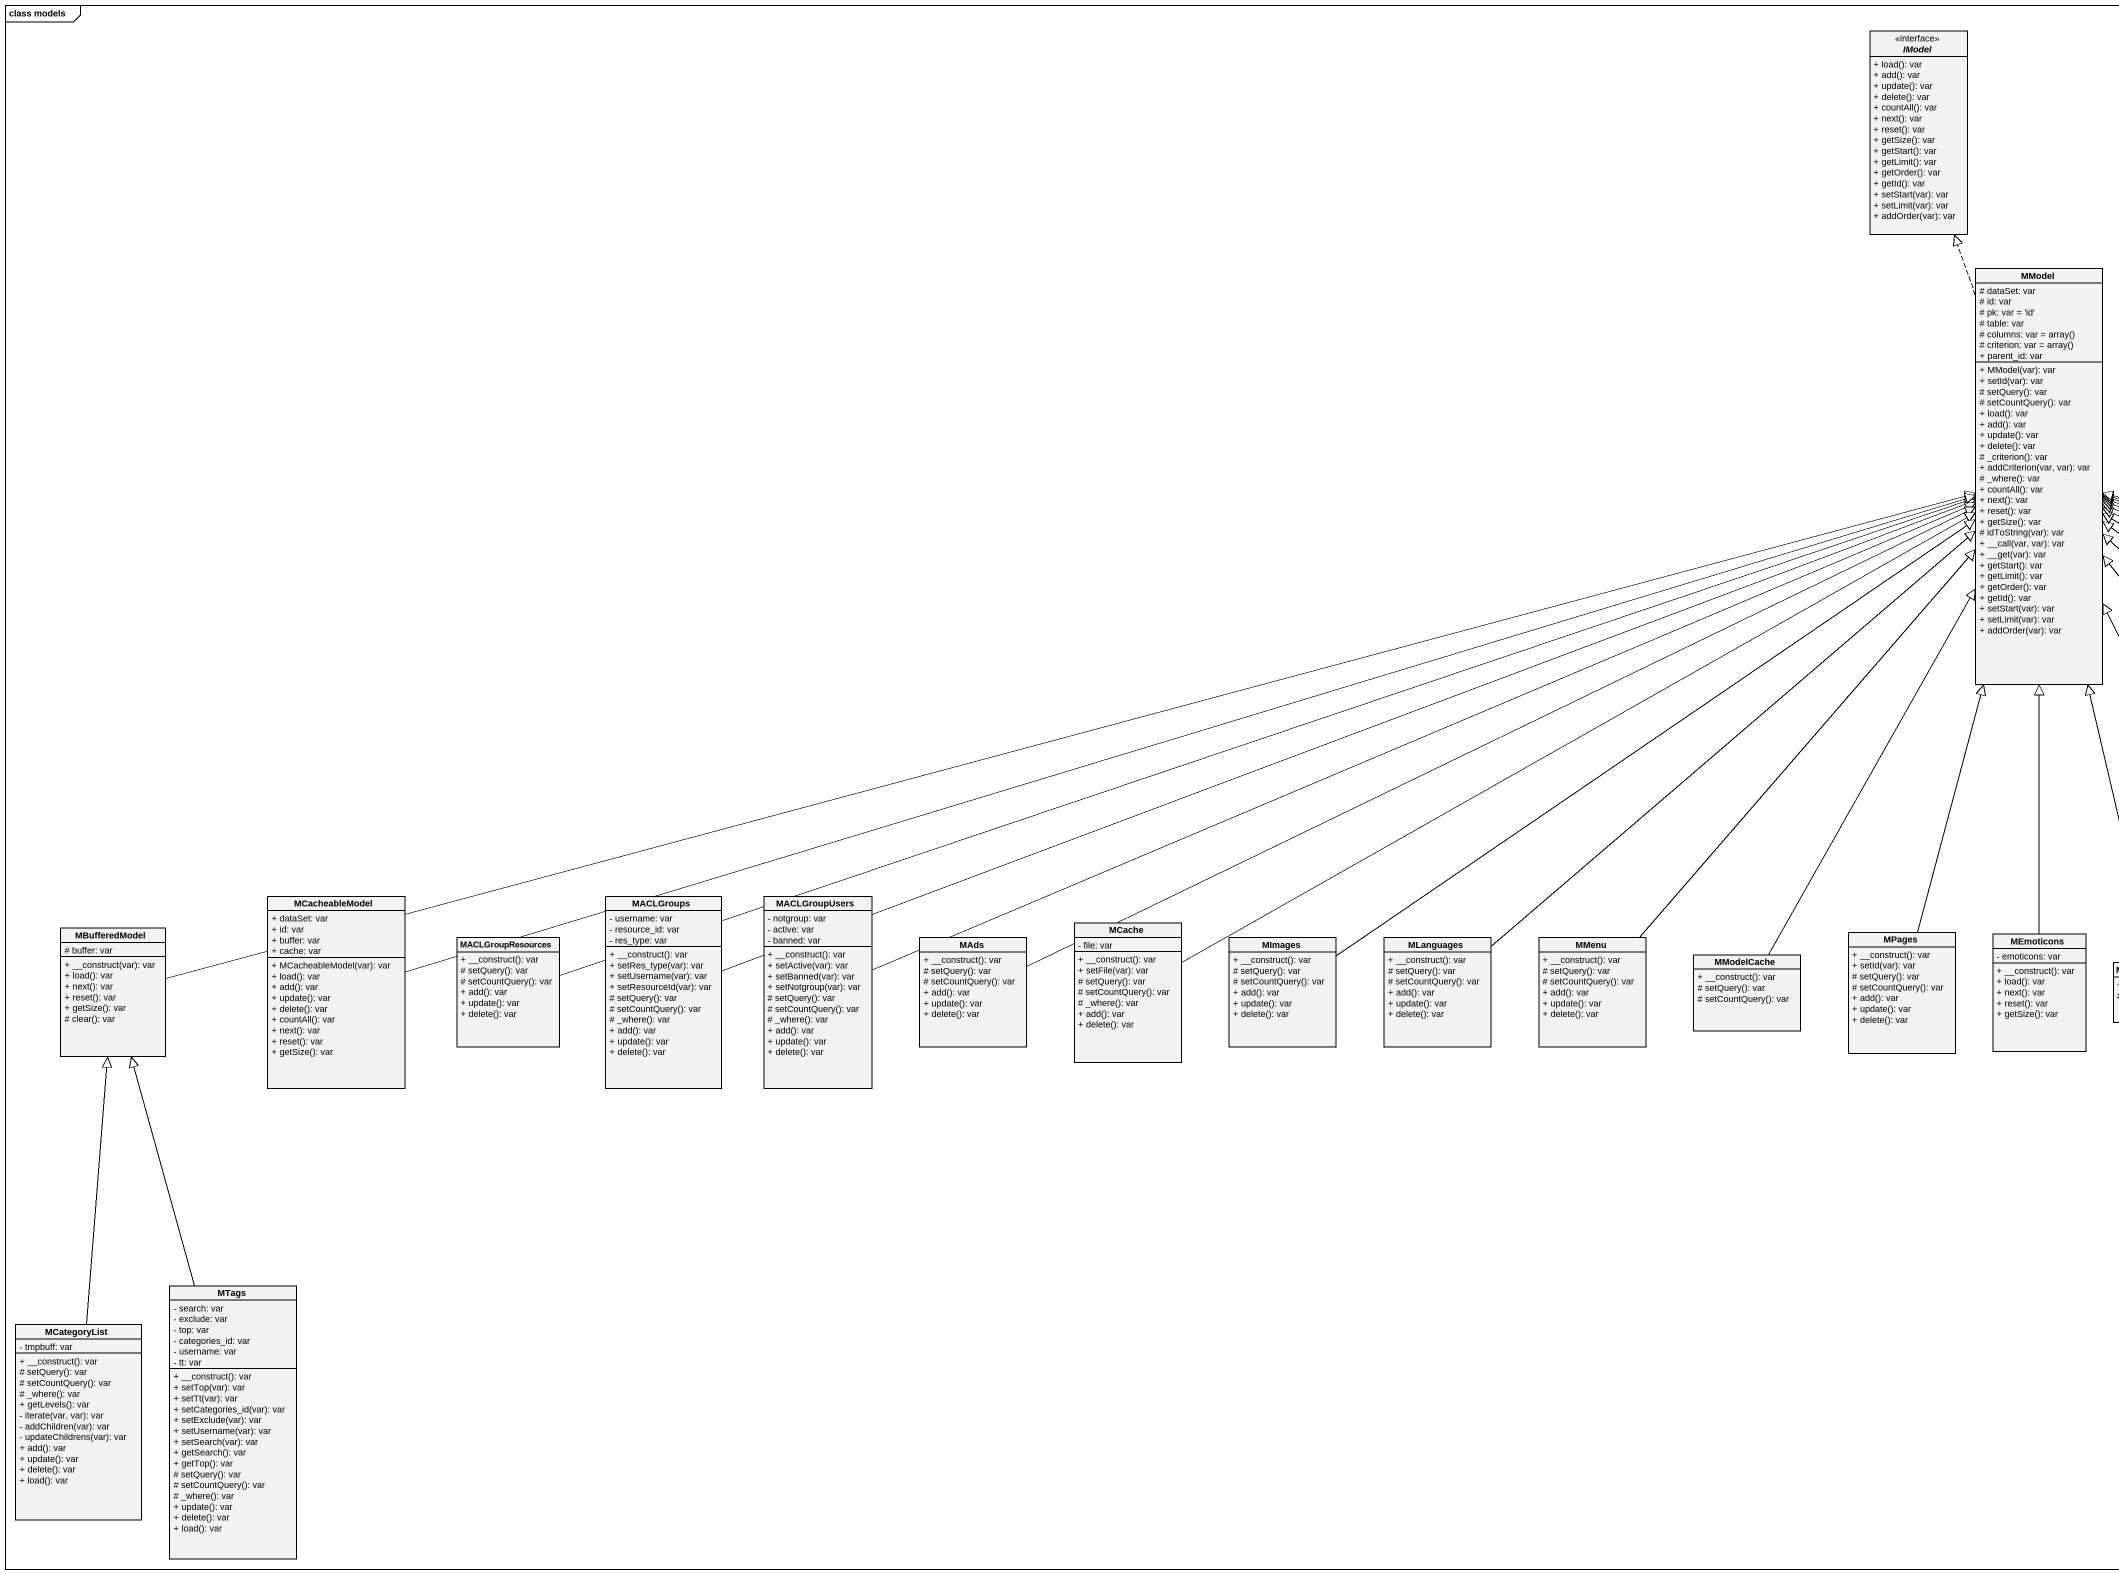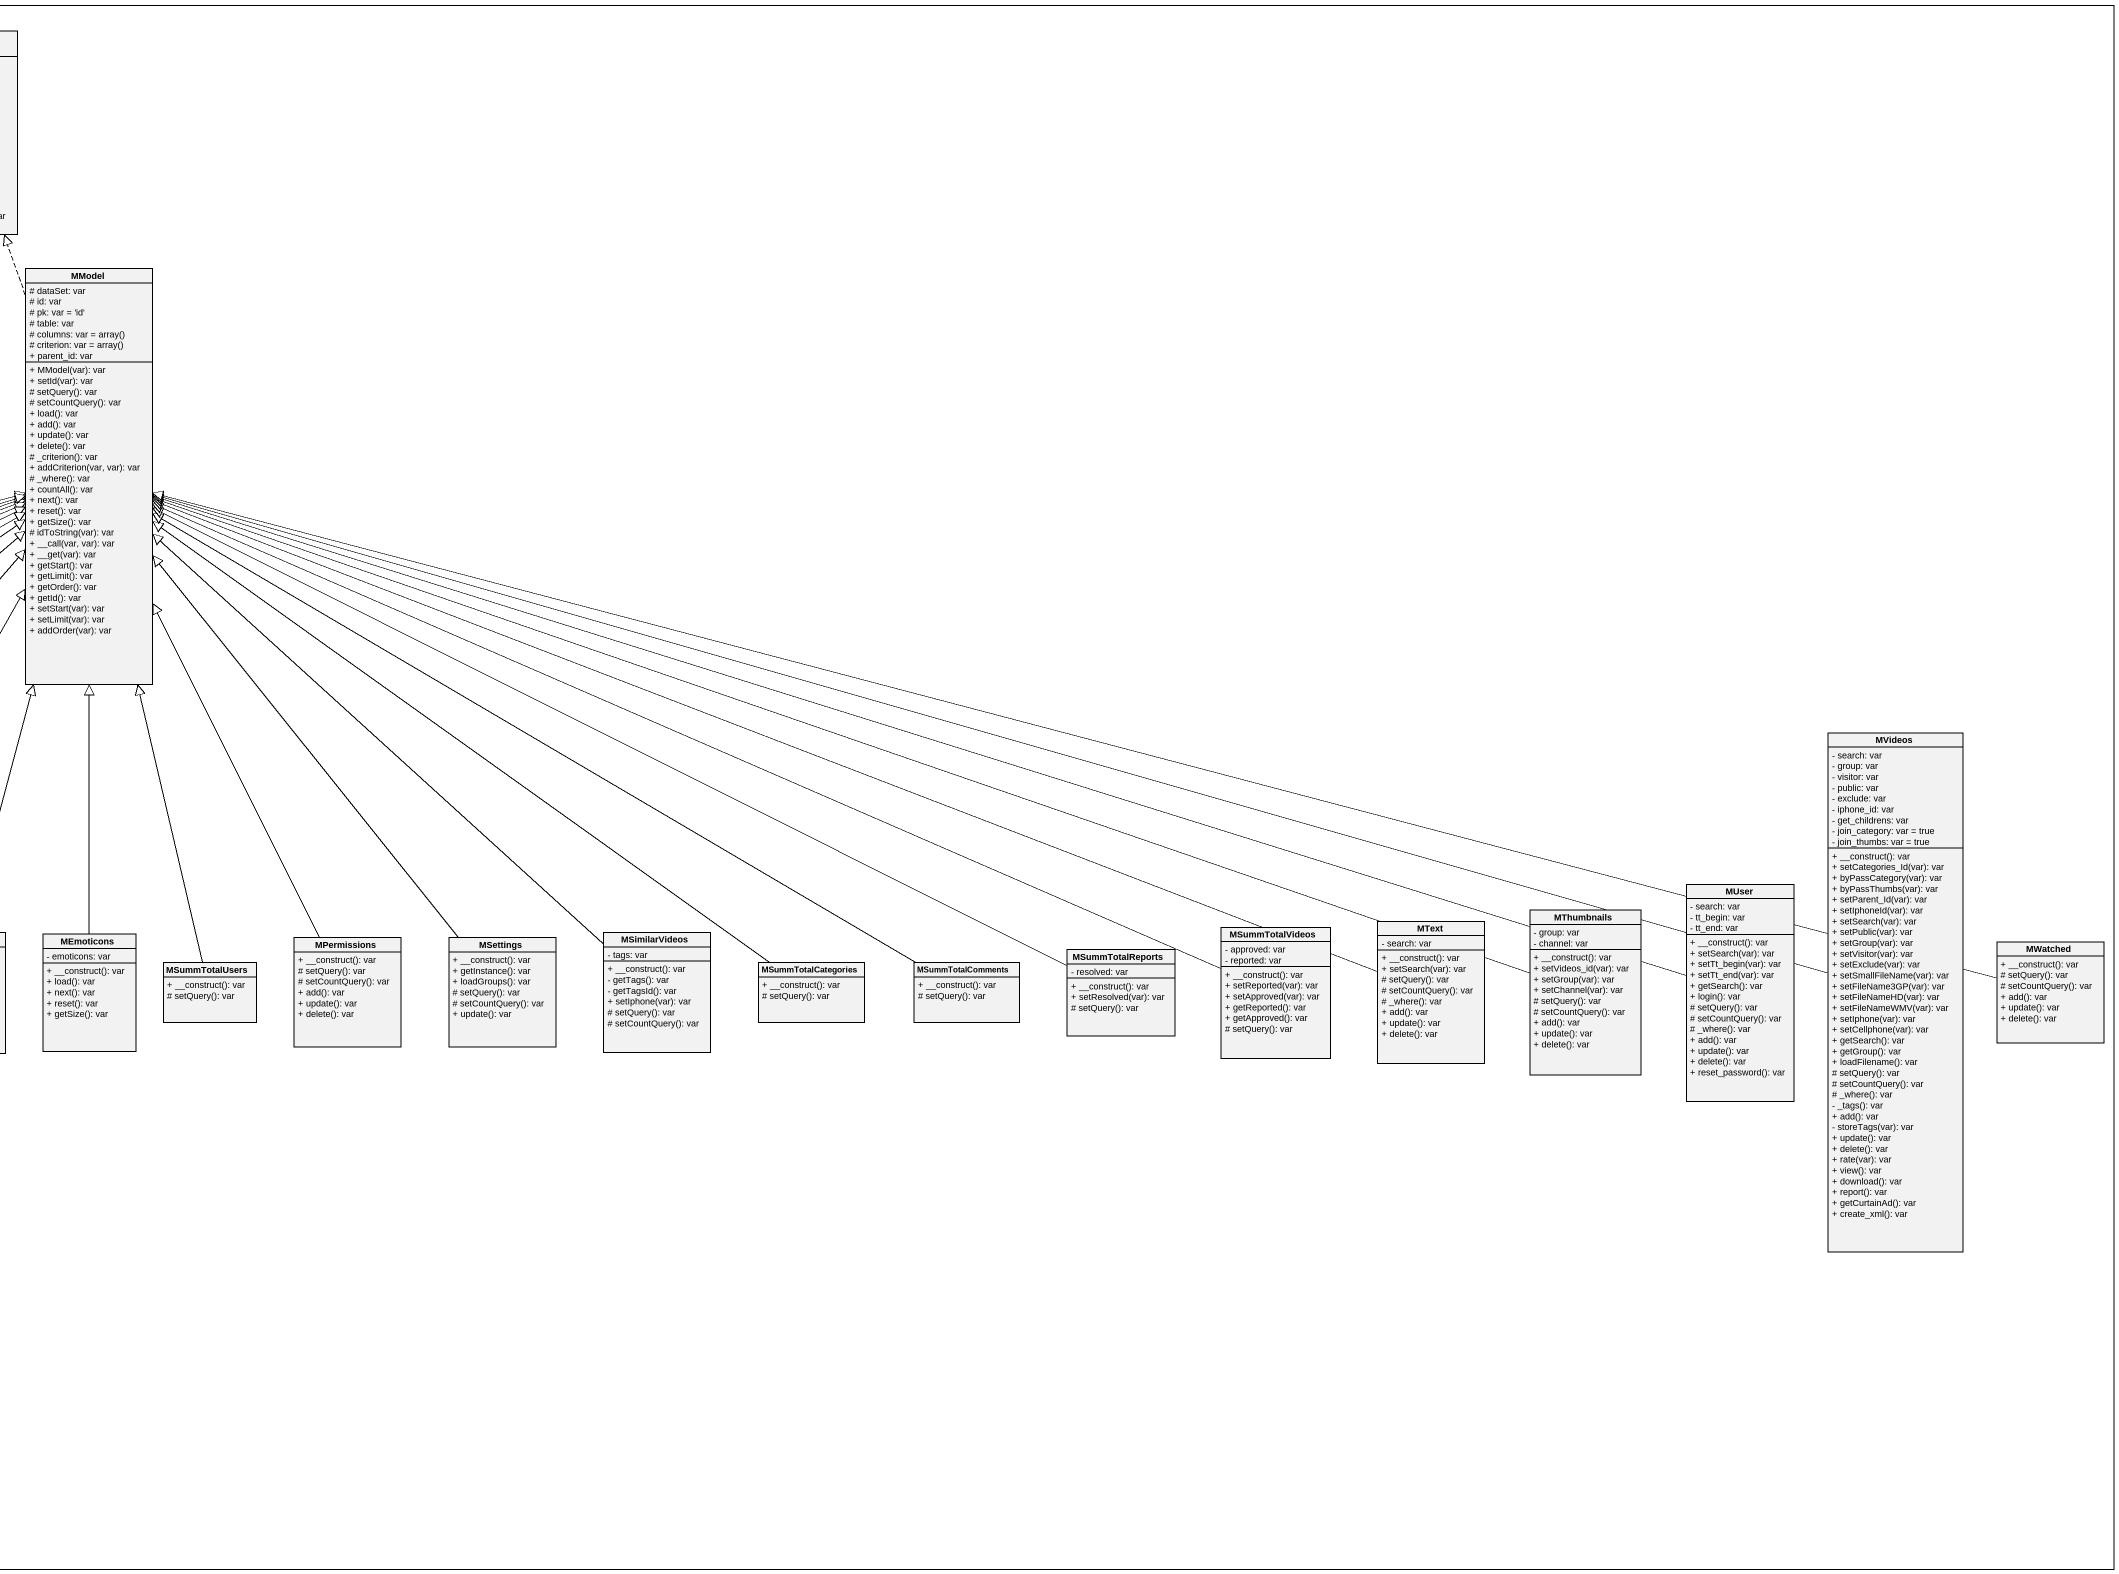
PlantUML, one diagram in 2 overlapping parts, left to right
@startuml
mainframe class models
hide circle
hide empty members
skinparam classAttributeIconSize 0
interface IModel <<interface>> {
  + load(): var
  + add(): var
  + update(): var
  + delete(): var
  + countAll(): var
  + next(): var
  + reset(): var
  + getSize(): var
  + getStart(): var
  + getLimit(): var
  + getOrder(): var
  + getId(): var
  + setStart(var): var
  + setLimit(var): var
  + addOrder(var): var
}
class MModel {
  # dataSet: var
  # id: var
  # pk: var = 'id'
  # table: var
  {field} # columns: var = array()
  {field} # criterion: var = array()
  + parent_id: var
  + MModel(var): var
  + setId(var): var
  # setQuery(): var
  # setCountQuery(): var
  + load(): var
  + add(): var
  + update(): var
  + delete(): var
  # _criterion(): var
  + addCriterion(var, var): var
  # _where(): var
  + countAll(): var
  + next(): var
  + reset(): var
  + getSize(): var
  # idToString(var): var
  + __call(var, var): var
  + __get(var): var
  + getStart(): var
  + getLimit(): var
  + getOrder(): var
  + getId(): var
  + setStart(var): var
  + setLimit(var): var
  + addOrder(var): var
}
class MVideos {
  - search: var
  - group: var
  - visitor: var
  - public: var
  - exclude: var
  - iphone_id: var
  - get_childrens: var
  - join_category: var = true
  - join_thumbs: var = true
  + __construct(): var
  + setCategories_Id(var): var
  + byPassCategory(var): var
  + byPassThumbs(var): var
  + setParent_Id(var): var
  + setIphoneId(var): var
  + setSearch(var): var
  + setPublic(var): var
  + setGroup(var): var
  + setVisitor(var): var
  + setExclude(var): var
  + setSmallFileName(var): var
  + setFileName3GP(var): var
  + setFileNameHD(var): var
  + setFileNameWMV(var): var
  + setIphone(var): var
  + setCellphone(var): var
  + getSearch(): var
  + getGroup(): var
  + loadFilename(): var
  # setQuery(): var
  # setCountQuery(): var
  # _where(): var
  - _tags(): var
  + add(): var
  - storeTags(var): var
  + update(): var
  + delete(): var
  + rate(var): var
  + view(): var
  + download(): var
  + report(): var
  + getCurtainAd(): var
  + create_xml(): var
}
class MCacheableModel {
  + dataSet: var
  + id: var
  + buffer: var
  + cache: var
  + MCacheableModel(var): var
  + load(): var
  + add(): var
  + update(): var
  + delete(): var
  + countAll(): var
  + next(): var
  + reset(): var
  + getSize(): var
}
class MACLGroups {
  - username: var
  - resource_id: var
  - res_type: var
  + __construct(): var
  + setRes_type(var): var
  + setUsername(var): var
  + setResourceId(var): var
  # setQuery(): var
  # setCountQuery(): var
  # _where(): var
  + add(): var
  + update(): var
  + delete(): var
}
class MACLGroupUsers {
  - notgroup: var
  - active: var
  - banned: var
  + __construct(): var
  + setActive(var): var
  + setBanned(var): var
  + setNotgroup(var): var
  # setQuery(): var
  # setCountQuery(): var
  # _where(): var
  + add(): var
  + update(): var
  + delete(): var
}
class MText {
  - search: var
  + __construct(): var
  + setSearch(var): var
  # setQuery(): var
  # setCountQuery(): var
  # _where(): var
  + add(): var
  + update(): var
  + delete(): var
}
class MThumbnails {
  - group: var
  - channel: var
  + __construct(): var
  + setVideos_id(var): var
  + setGroup(var): var
  + setChannel(var): var
  # setQuery(): var
  # setCountQuery(): var
  + add(): var
  + update(): var
  + delete(): var
}
class MUser {
  - search: var
  - tt_begin: var
  - tt_end: var
  + __construct(): var
  + setSearch(var): var
  + setTt_begin(var): var
  + setTt_end(var): var
  + getSearch(): var
  + login(): var
  # setQuery(): var
  # setCountQuery(): var
  # _where(): var
  + add(): var
  + update(): var
  + delete(): var
  + reset_password(): var
}
class MBufferedModel {
  # buffer: var
  + __construct(var): var
  + load(): var
  + next(): var
  + reset(): var
  + getSize(): var
  # clear(): var
}
class MACLGroupResources {
  + __construct(): var
  # setQuery(): var
  # setCountQuery(): var
  + add(): var
  + update(): var
  + delete(): var
}
class MAds {
  + __construct(): var
  # setQuery(): var
  # setCountQuery(): var
  + add(): var
  + update(): var
  + delete(): var
}
class MCache {
  - file: var
  + __construct(): var
  + setFile(var): var
  # setQuery(): var
  # setCountQuery(): var
  # _where(): var
  + add(): var
  + delete(): var
}
class MImages {
  + __construct(): var
  # setQuery(): var
  # setCountQuery(): var
  + add(): var
  + update(): var
  + delete(): var
}
class MLanguages {
  + __construct(): var
  # setQuery(): var
  # setCountQuery(): var
  + add(): var
  + update(): var
  + delete(): var
}
class MMenu {
  + __construct(): var
  # setQuery(): var
  # setCountQuery(): var
  + add(): var
  + update(): var
  + delete(): var
}
class MModelCache {
  + __construct(): var
  # setQuery(): var
  # setCountQuery(): var
}
class MPages {
  + __construct(): var
  + setId(var): var
  # setQuery(): var
  # setCountQuery(): var
  + add(): var
  + update(): var
  + delete(): var
}
class MEmoticons {
  - emoticons: var
  + __construct(): var
  + load(): var
  + next(): var
  + reset(): var
  + getSize(): var
}
class MPermissions {
  + __construct(): var
  # setQuery(): var
  # setCountQuery(): var
  + add(): var
  + update(): var
  + delete(): var
}
class MSettings {
  + __construct(): var
  + getInstance(): var
  + loadGroups(): var
  # setQuery(): var
  # setCountQuery(): var
  + update(): var
}
class MSimilarVideos {
  - tags: var
  + __construct(): var
  - getTags(): var
  - getTagsId(): var
  + setIphone(var): var
  # setQuery(): var
  # setCountQuery(): var
}
class MSummTotalReports {
  - resolved: var
  + __construct(): var
  + setResolved(var): var
  # setQuery(): var
}
class MSummTotalVideos {
  - approved: var
  - reported: var
  + __construct(): var
  + setReported(var): var
  + setApproved(var): var
  + getReported(): var
  + getApproved(): var
  # setQuery(): var
}
class MWatched {
  + __construct(): var
  # setQuery(): var
  # setCountQuery(): var
  + add(): var
  + update(): var
  + delete(): var
}
class MSummTotalUsers {
  + __construct(): var
  # setQuery(): var
}
class MSummTotalCategories {
  + __construct(): var
  # setQuery(): var
}
class MSummTotalComments {
  + __construct(): var
  # setQuery(): var
}
class MTags {
  - search: var
  - exclude: var
  - top: var
  - categories_id: var
  - username: var
  - tt: var
  + __construct(): var
  + setTop(var): var
  + setTt(var): var
  + setCategories_id(var): var
  + setExclude(var): var
  + setUsername(var): var
  + setSearch(var): var
  + getSearch(): var
  + getTop(): var
  # setQuery(): var
  # setCountQuery(): var
  # _where(): var
  + update(): var
  + delete(): var
  + load(): var
}
class MCategoryList {
  - tmpbuff: var
  + __construct(): var
  # setQuery(): var
  # setCountQuery(): var
  # _where(): var
  + getLevels(): var
  - iterate(var, var): var
  - addChildren(var): var
  - updateChildrens(var): var
  + add(): var
  + update(): var
  + delete(): var
  + load(): var
}
MModel .up.|> IModel
MVideos -left-|> MModel
MCacheableModel -right-|> MModel
MACLGroups -right-|> MModel
MACLGroupUsers -right-|> MModel
MText -left-|> MModel
MThumbnails -left-|> MModel
MUser -left-|> MModel
MBufferedModel -right-|> MModel
MACLGroupResources -right-|> MModel
MAds -right-|> MModel
MCache -right-|> MModel
MImages -up-|> MModel
MLanguages -up-|> MModel
MMenu -up-|> MModel
MModelCache -up-|> MModel
MPages -up-|> MModel
MEmoticons -up-|> MModel
MPermissions -up-|> MModel
MSettings -up-|> MModel
MSimilarVideos -up-|> MModel
MSummTotalReports -left-|> MModel
MSummTotalVideos -left-|> MModel
MWatched -left-|> MModel
MSummTotalUsers -up-|> MModel
MSummTotalCategories -up-|> MModel
MSummTotalComments -left-|> MModel
MTags -up-|> MBufferedModel
MCategoryList -up-|> MBufferedModel
@enduml
